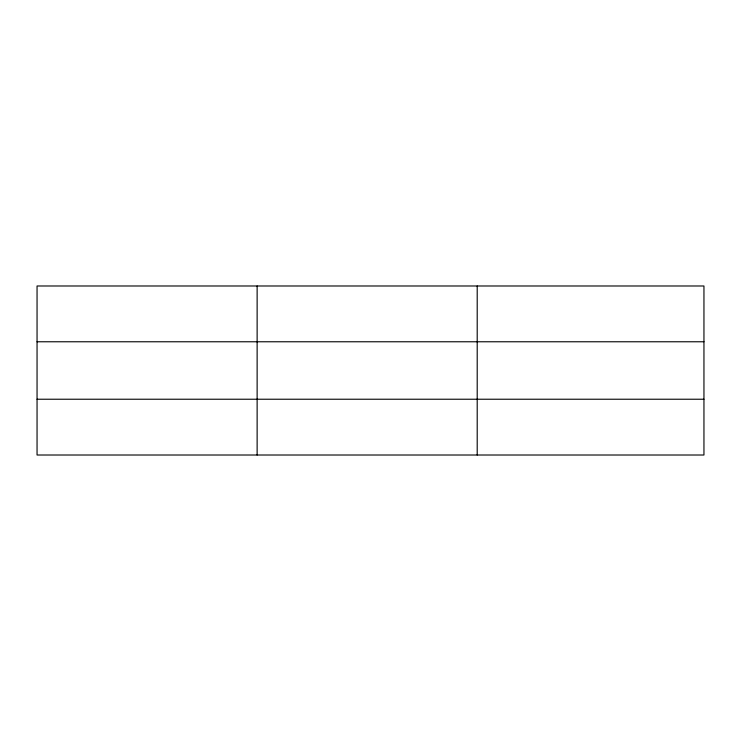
<?xml version="1.0" encoding="UTF-8"?>
<svg xmlns="http://www.w3.org/2000/svg" width="741" height="741" viewBox="0 0 741 741"><rect width="100%" height="100%" fill="white"/><g stroke="black" fill="none" stroke-linecap="round" stroke-linejoin="round"><path stroke-width="1.11" d="M257.127 285.989L257.127 455.011M477.204 285.989L477.204 455.011M703.95 341.768L703.95 285.989L37.05 285.989L37.05 455.011L703.95 455.011L703.95 341.768L37.05 341.768M37.05 399.232L703.95 399.232"/></g></svg>
